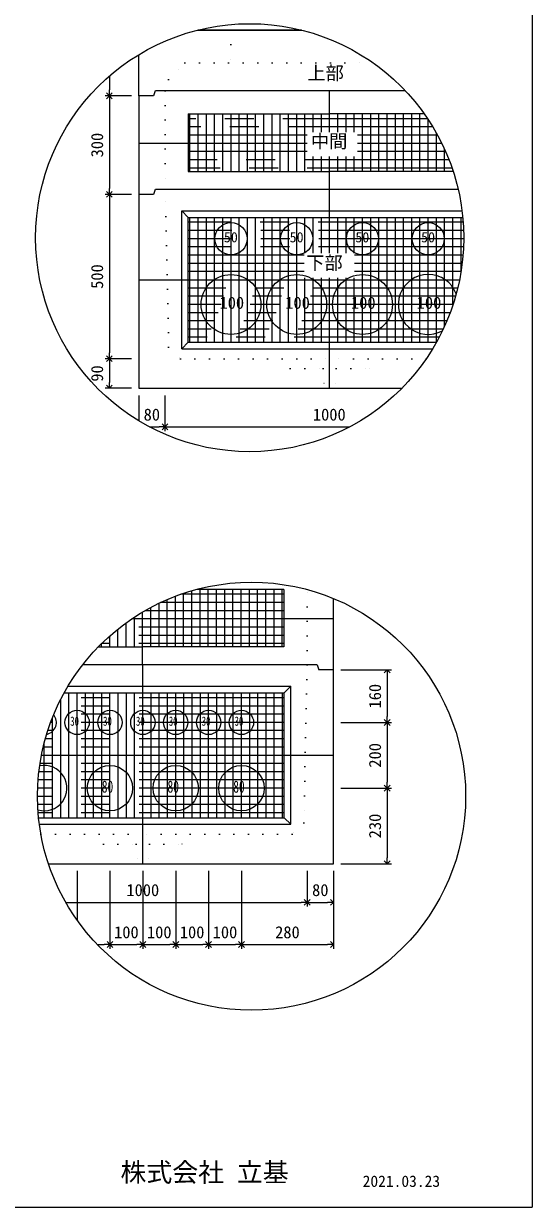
# Model space of a CAD drawing. Units: millimetres, scale not verified. Extents: x -4890 to 18490, y -2309 to 2309.
# Drawn here: x -2944 to -1830, y -1966 to 628 of the extents above; entities that cross this region are included whole.
import ezdxf
from ezdxf.enums import TextEntityAlignment as Align

# ---------------------------------------------------------------- set-up
doc = ezdxf.new("R2010")
doc.units = ezdxf.units.MM
doc.header["$LTSCALE"] = 10
for name, pattern in [('DASHED1', [1.8, 1.2, -0.6]), ('USER2', [50.8, 31.75, -6.35, 6.35, -6.35]), ('USER5', [3.185, 0.01, -3.175])]:
    doc.linetypes.add(name, pattern=pattern)
for name, color, linetype, lineweight in [('0-2_waku', 7, 'Continuous', 18), ('0-3_gaikei', 7, 'Continuous', 18), ('0-4_kakure', 7, 'DASHED1', 5), ('0-5_sunpou', 7, 'Continuous', 5), ('0-8_hole', 7, 'Continuous', 18), ('0-9_uchigawa', 6, 'Continuous', 18), ('0-E_文字１', 7, 'Continuous', 18), ('0-F_コア部分\u3000寸法補助線3', 150, 'USER2', 18), ('1-0_コア部分\u3000寸法補助線2', 150, 'USER2', 18), ('1-1_コア部分\u3000中心補助線', 1, 'Continuous', 18), ('1-2_コア部分\u3000寸法補助線', 7, 'USER2', 5), ('1-3_uchigawa2', 6, 'USER2', 18)]:
    doc.layers.add(name, color=color, linetype=linetype, lineweight=lineweight)
doc.styles.add('ＭＳ ゴシック', font='')
doc.styles.get('ＭＳ ゴシック').set_extended_font_data('MS Gothic')

# ---------------------------------------------------------------- blocks, each defined once
blk = doc.blocks.new('_Open90')
at = {"layer": '0-5_sunpou'}
blk.add_line((0, 0), (-1, 0), dxfattribs=at)
blk.add_lwpolyline([(-0.5, 0.5), (0, 0), (-0.5, -0.5)], dxfattribs=at)

msp = doc.modelspace()

# ---------------------------------------------------------------- linework, layer by layer
at = {"layer": '0-2_waku'}
for p in [(-1829.68, 2309.19), (-4889.68, -1965.81), (-4889.68, -1965.81), (-4889.68, -1965.81), (-4889.68, -1965.81)]:
    msp.add_line(p, (-1829.68, -1965.81), dxfattribs=at)
at = {"layer": '0-3_gaikei'}
for p, q in [((-2562.43, 613.55), (-2508.38, 613.55)), ((-2562.43, 613.55), (-2508.38, 613.55)), ((-2562.43, 613.55), (-2508.38, 613.55)), ((-2335.33, 613.55), (-2562.43, 613.55)), ((-2562.38, 613.55), (-2335.33, 613.55)), ((-2562.38, 613.55), (-2335.33, 613.55)), ((-2691.98, 469.55), (-2691.98, 559.56)), ((-2691.98, 469.55), (-2691.98, -171.25)), ((-2659.58, 469.55), (-2691.98, 469.55)), ((-2659.58, 469.55), (-2691.98, 469.55)), ((-2655.98, 480.35), (-2659.58, 469.55)), ((-2273.77, 480.35), (-2655.37, 480.35)), ((-2107.79, 480.35), (-2274.38, 480.35)), ((-2655.98, 264.35), (-2659.58, 253.55)), ((-2273.77, 264.35), (-2655.37, 264.35)), ((-1992.08, 264.35), (-2274.38, 264.35)), ((-2659.58, 253.55), (-2691.98, 253.55)), ((-2659.58, 253.55), (-2691.98, 253.55)), ((-2691.98, -171.25), (-2115.68, -171.25)), ((-2691.98, -171.25), (-2115.68, -171.25)), ((-2691.98, -171.25), (-2115.68, -171.25)), ((-2265.28, -989.84), (-2265.28, -631.88)), ((-2301.28, -777.44), (-2297.68, -788.24)), ((-2265.28, -788.24), (-2297.68, -788.24))]:
    msp.add_line(p, q, dxfattribs=at)
for points in [[(-2301.28, -777.44), (-2682.88, -777.44), (-2814.95, -777.44)], [(-2889.59, -1213.04), (-2265.28, -1213.04), (-2265.28, -788.24)], [(-2880.45, -1213.04), (-2265.28, -1213.04), (-2265.28, -788.24)]]:
    msp.add_lwpolyline(points, dxfattribs=at)
at = {"layer": '0-4_kakure', "linetype": 'USER5', "lineweight": 18}
for p, q in [((-2490.38, 613.55), (-2490.38, 625.67)), ((-2490.38, 613.55), (-2490.38, 541.55)), ((-2626.57, 505.55), (-2590.57, 541.55)), ((-2590.57, 541.55), (-2178.29, 541.55)), ((-2626.57, 505.55), (-2633.77, 480.35)), ((-2633.77, 480.35), (-2633.77, 264.35)), ((-2626.34, -81.25), (-2633.77, 264.35)), ((-2626.34, -81.25), (-2600.59, -106.45)), ((-2600.59, -106.45), (-2273.77, -106.45)), ((-2360.17, -128.05), (-2381.77, -106.45)), ((-2360.17, -128.05), (-2288.17, -128.05)), ((-2288.17, -128.05), (-2285.29, -171.25)), ((-2062.13, -106.45), (-2273.77, -106.45)), ((-2259.37, -128.05), (-2262.25, -171.25)), ((-2259.37, -128.05), (-2187.37, -128.05)), ((-2187.37, -128.05), (-2165.77, -106.45)), ((-2322.88, -777.44), (-2322.88, -612.3)), ((-2322.88, -777.44), (-2330.31, -1123.04)), ((-2330.31, -1123.04), (-2356.06, -1148.24)), ((-2906.12, -1148.24), (-2682.88, -1148.24)), ((-2769.28, -1169.84), (-2790.88, -1148.24)), ((-2356.06, -1148.24), (-2682.88, -1148.24)), ((-2596.48, -1169.84), (-2574.88, -1148.24)), ((-2769.28, -1169.84), (-2697.28, -1169.84)), ((-2697.28, -1169.84), (-2694.4, -1213.04)), ((-2668.48, -1169.84), (-2671.36, -1213.04)), ((-2668.48, -1169.84), (-2596.48, -1169.84))]:
    msp.add_line(p, q, dxfattribs=at)
at = {"layer": '0-5_sunpou', "color": 150, "lineweight": 18}
for p, q in [((-2756.29, 512.67), (-2756.29, 482.51)), ((-2707.82, 469.55), (-2765.65, 469.55)), ((-2723.66, 469.55), (-2765.65, 469.55)), ((-2756.29, 456.59), (-2756.29, 266.51)), ((-2707.82, 253.55), (-2765.65, 253.55)), ((-2707.82, 253.55), (-2765.65, 253.55)), ((-2756.29, 240.59), (-2756.29, -93.49)), ((-2707.82, -106.45), (-2765.65, -106.45)), ((-2723.66, -106.45), (-2765.65, -106.45)), ((-2756.29, -119.41), (-2756.29, -158.29)), ((-2707.82, -171.25), (-2765.65, -171.25)), ((-2691.98, -187.09), (-2691.98, -242.3)), ((-2634.38, -187.09), (-2634.38, -265.15)), ((-2634.38, -187.09), (-2634.38, -265.15)), ((-2668.2, -255.79), (-2647.34, -255.79)), ((-2621.42, -255.79), (-2229.56, -255.79)), ((-2249.44, -788.24), (-2138.13, -788.24)), ((-2147.49, -801.2), (-2147.49, -890.48)), ((-2249.44, -903.44), (-2138.13, -903.44)), ((-2249.44, -903.44), (-2138.13, -903.44)), ((-2147.49, -916.4), (-2147.49, -1034.48)), ((-2249.44, -1047.44), (-2138.13, -1047.44)), ((-2249.44, -1047.44), (-2138.13, -1047.44)), ((-2147.49, -1060.4), (-2147.49, -1200.08)), ((-2249.44, -1213.04), (-2138.13, -1213.04)), ((-2826.88, -1228.88), (-2826.88, -1336.68)), ((-2754.88, -1228.88), (-2754.88, -1399.33)), ((-2754.88, -1228.88), (-2754.88, -1399.33)), ((-2682.88, -1228.88), (-2682.88, -1399.33)), ((-2682.88, -1228.88), (-2682.88, -1399.33)), ((-2610.88, -1228.88), (-2610.88, -1399.33)), ((-2610.88, -1228.88), (-2610.88, -1399.33)), ((-2538.88, -1228.88), (-2538.88, -1399.33)), ((-2538.88, -1228.88), (-2538.88, -1399.33)), ((-2466.88, -1228.88), (-2466.88, -1399.33)), ((-2466.88, -1228.88), (-2466.88, -1399.33)), ((-2322.88, -1228.88), (-2322.88, -1306.94)), ((-2322.88, -1228.88), (-2322.88, -1306.94)), ((-2265.28, -1228.88), (-2265.28, -1306.94)), ((-2265.28, -1228.88), (-2265.28, -1399.33)), ((-2851.85, -1297.58), (-2335.84, -1297.58)), ((-2309.92, -1297.58), (-2278.24, -1297.58)), ((-2782.74, -1389.97), (-2767.84, -1389.97)), ((-2741.92, -1389.97), (-2695.84, -1389.97)), ((-2669.92, -1389.97), (-2623.84, -1389.97)), ((-2597.92, -1389.97), (-2551.84, -1389.97)), ((-2525.92, -1389.97), (-2479.84, -1389.97)), ((-2453.92, -1389.97), (-2278.24, -1389.97))]:
    msp.add_line(p, q, dxfattribs=at)
for centre in [(-2448.88, 158.63), (-2444.67, -1065.08)]:
    msp.add_circle(centre, 468.88, dxfattribs=at)
at = {"layer": '0-8_hole'}
for centre, radius in [((-2489.77, 156.35), 35.28), ((-2345.77, 156.35), 35.28), ((-2201.77, 156.35), 35.28), ((-2057.77, 156.35), 35.28), ((-2489.77, 12.35), 65.52), ((-2345.77, 12.35), 65.52), ((-2201.77, 12.35), 65.52), ((-2826.88, -903.44), 26.64), ((-2754.88, -903.44), 26.64), ((-2682.88, -903.44), 26.64), ((-2610.88, -903.44), 26.64), ((-2538.88, -903.44), 26.64), ((-2466.88, -903.44), 26.64), ((-2754.88, -1047.44), 49.68), ((-2610.88, -1047.44), 49.68), ((-2466.88, -1047.44), 49.68)]:
    msp.add_circle(centre, radius, dxfattribs=at)
for centre, radius, start, end in [((-2057.77, 12.35), 65.52, 20.66629, 298.32089), ((-2898.88, -903.44), 26.64, 281.59033, 39.2294), ((-2898.88, -1047.44), 49.68, 253.99064, 101.55918)]:
    msp.add_arc(centre, radius, start, end, dxfattribs=at)
at = {"layer": '0-9_uchigawa'}
for p, q in [((-2597.77, 217.55), (-2583.37, 203.15)), ((-2597.77, -84.85), (-2597.77, 217.55)), ((-2583.37, 203.15), (-2273.77, 203.15)), ((-2583.37, -70.45), (-2583.37, 203.15)), ((-2273.77, 203.15), (-1982.12, 203.15)), ((-2597.77, -84.85), (-2583.37, -70.45)), ((-2583.37, -70.45), (-2039.77, -70.45)), ((-2597.77, -84.85), (-2048.18, -84.85)), ((-2358.88, -1126.64), (-2358.88, -824.24)), ((-2373.28, -1112.24), (-2373.28, -838.64)), ((-2911.17, -1112.24), (-2373.28, -1112.24)), ((-2358.88, -1126.64), (-2373.28, -1112.24)), ((-2909.49, -1126.64), (-2358.88, -1126.64))]:
    msp.add_line(p, q, dxfattribs=at)
for points in [[(-2597.77, 217.55), (-2273.77, 217.55), (-1983.72, 217.55)], [(-2855.24, -838.64), (-2682.88, -838.64), (-2373.28, -838.64), (-2358.88, -824.24)], [(-2846.96, -824.24), (-2682.88, -824.24), (-2358.88, -824.24)]]:
    msp.add_lwpolyline(points, dxfattribs=at)
at = {"layer": '0-F_コア部分\u3000寸法補助線3'}
for p, q in [((-2579.77, 303.95), (-2579.77, 429.95)), ((-2543.77, 303.95), (-2543.77, 429.95)), ((-2507.77, 303.95), (-2507.77, 429.95)), ((-2471.77, 303.95), (-2471.77, 429.95)), ((-2435.77, 303.95), (-2435.77, 429.95)), ((-2399.77, 303.95), (-2399.77, 429.95)), ((-2363.77, 303.95), (-2363.77, 429.95)), ((-2327.77, 303.95), (-2327.77, 429.95)), ((-2291.77, 390.18), (-2291.77, 429.95)), ((-2255.77, 390.18), (-2255.77, 429.95)), ((-2219.77, 390.18), (-2219.77, 429.95)), ((-2183.77, 303.95), (-2183.77, 429.95)), ((-2147.77, 303.95), (-2147.77, 429.95)), ((-2111.77, 303.95), (-2111.77, 429.95)), ((-2075.77, 303.95), (-2075.77, 429.95)), ((-2322.77, 383.15), (-2583.37, 383.15)), ((-2037.25, 383.15), (-2212.61, 383.15)), ((-2039.77, 303.95), (-2039.77, 387.71)), ((-2322.77, 347.15), (-2583.37, 347.15)), ((-2019.57, 347.15), (-2212.61, 347.15)), ((-2291.77, 303.95), (-2291.77, 336.28)), ((-2255.77, 303.95), (-2255.77, 336.28)), ((-2219.77, 303.95), (-2219.77, 336.28)), ((-2003.77, 303.95), (-2003.77, 306.02)), ((-1981.22, 192.35), (-2583.37, 192.35)), ((-2579.77, -70.45), (-2579.77, 203.15)), ((-2543.77, -70.45), (-2543.77, 203.15)), ((-2507.77, -70.45), (-2507.77, 203.15)), ((-2471.77, -70.45), (-2471.77, 203.15)), ((-2435.77, -70.45), (-2435.77, 203.15)), ((-2399.77, -70.45), (-2399.77, 203.15)), ((-2363.77, -70.45), (-2363.77, 203.15)), ((-2327.77, 124.38), (-2327.77, 203.15)), ((-2291.77, 124.38), (-2291.77, 203.15)), ((-2255.77, 124.38), (-2255.77, 203.15)), ((-2219.77, 124.38), (-2219.77, 203.15)), ((-2183.77, -70.45), (-2183.77, 203.15)), ((-2147.77, -70.45), (-2147.77, 203.15)), ((-2111.77, -70.45), (-2111.77, 203.15)), ((-2075.77, -70.45), (-2075.77, 203.15)), ((-2039.77, -70.45), (-2039.77, 203.15)), ((-2003.77, 11.25), (-2003.77, 203.15)), ((-1980.01, 156.35), (-2583.37, 156.35)), ((-2329.39, 120.35), (-2583.37, 120.35)), ((-1981.57, 120.35), (-2219.23, 120.35)), ((-2329.39, 84.35), (-2583.37, 84.35)), ((-1985.92, 84.35), (-2219.23, 84.35)), ((-2327.77, -70.45), (-2327.77, 70.48)), ((-2291.77, -70.45), (-2291.77, 70.48)), ((-2255.77, -70.45), (-2255.77, 70.48)), ((-2219.77, -70.45), (-2219.77, 70.48)), ((-1993.16, 48.35), (-2583.37, 48.35)), ((-2003.4, 12.35), (-2583.37, 12.35)), ((-2016.88, -23.65), (-2583.37, -23.65)), ((-2033.91, -59.65), (-2583.37, -59.65)), ((-2593.49, -737.84), (-2593.49, -620.45)), ((-2557.49, -737.84), (-2557.49, -611.84)), ((-2521.49, -737.84), (-2521.49, -611.84)), ((-2485.49, -737.84), (-2485.49, -611.84)), ((-2449.49, -737.84), (-2449.49, -611.84)), ((-2413.49, -737.84), (-2413.49, -611.84)), ((-2377.49, -737.84), (-2377.49, -611.84)), ((-2629.49, -737.84), (-2629.49, -634.17)), ((-2701.49, -737.84), (-2701.49, -672.8)), ((-2373.89, -658.64), (-2678.44, -658.64)), ((-2665.49, -737.84), (-2665.49, -651.46)), ((-2737.49, -737.84), (-2737.49, -698.89)), ((-2373.89, -694.64), (-2732.1, -694.64)), ((-2773.49, -737.84), (-2773.49, -730.84)), ((-2373.28, -849.44), (-2861.01, -849.44)), ((-2844.88, -1112.24), (-2844.88, -838.64)), ((-2808.88, -1112.24), (-2808.88, -838.64)), ((-2772.88, -1112.24), (-2772.88, -838.64)), ((-2736.88, -1112.24), (-2736.88, -838.64)), ((-2700.88, -1112.24), (-2700.88, -838.64)), ((-2664.88, -1112.24), (-2664.88, -838.64)), ((-2628.88, -1112.24), (-2628.88, -838.64)), ((-2592.88, -1112.24), (-2592.88, -838.64)), ((-2556.88, -1112.24), (-2556.88, -838.64)), ((-2520.88, -1112.24), (-2520.88, -838.64)), ((-2484.88, -1112.24), (-2484.88, -838.64)), ((-2448.88, -1112.24), (-2448.88, -838.64)), ((-2412.88, -1112.24), (-2412.88, -838.64)), ((-2376.88, -1112.24), (-2376.88, -838.64)), ((-2880.88, -1112.24), (-2880.88, -893.13)), ((-2373.28, -885.44), (-2877.77, -885.44)), ((-2373.28, -921.44), (-2891, -921.44)), ((-2373.28, -957.44), (-2901.02, -957.44)), ((-2373.28, -993.44), (-2908.04, -993.44)), ((-2373.28, -1029.44), (-2912.19, -1029.44)), ((-2373.28, -1065.44), (-2913.55, -1065.44)), ((-2373.28, -1101.44), (-2912.14, -1101.44))]:
    msp.add_line(p, q, dxfattribs=at)
at = {"layer": '1-0_コア部分\u3000寸法補助線2'}
for p, q in [((-2561.77, 303.95), (-2561.77, 429.95)), ((-2525.77, 303.95), (-2525.77, 429.95)), ((-2489.77, 303.95), (-2489.77, 429.95)), ((-2453.77, 303.95), (-2453.77, 429.95)), ((-2381.77, 303.95), (-2381.77, 429.95)), ((-2309.77, 390.18), (-2309.77, 429.95)), ((-2237.77, 390.18), (-2237.77, 429.95)), ((-2165.77, 303.95), (-2165.77, 429.95)), ((-2093.77, 303.95), (-2093.77, 429.95)), ((-2047.59, 401.15), (-2583.37, 401.15)), ((-2021.77, 303.95), (-2021.77, 352.08)), ((-2012.11, 329.15), (-2583.37, 329.15)), ((-2309.77, 303.95), (-2309.77, 336.28)), ((-2237.77, 303.95), (-2237.77, 336.28)), ((-2525.77, -70.45), (-2525.77, 203.15)), ((-2489.77, -70.45), (-2489.77, 203.15)), ((-2453.77, -70.45), (-2453.77, 203.15)), ((-2381.77, -70.45), (-2381.77, 203.15)), ((-2309.77, 124.38), (-2309.77, 203.15)), ((-2237.77, 124.38), (-2237.77, 203.15)), ((-2165.77, -70.45), (-2165.77, 203.15)), ((-2093.77, -70.45), (-2093.77, 203.15)), ((-2021.77, -34.82), (-2021.77, 203.15)), ((-1980.27, 174.35), (-2583.37, 174.35)), ((-2329.39, 102.35), (-2583.37, 102.35)), ((-1983.39, 102.35), (-2219.23, 102.35)), ((-2309.77, -70.45), (-2309.77, 70.48)), ((-2237.77, -70.45), (-2237.77, 70.48)), ((-1997.89, 30.35), (-2583.37, 30.35)), ((-2024.93, -41.65), (-2583.37, -41.65)), ((-2575.49, -737.84), (-2575.49, -614.83)), ((-2503.49, -737.84), (-2503.49, -611.84)), ((-2431.49, -737.84), (-2431.49, -611.84)), ((-2647.49, -737.84), (-2647.49, -642.34)), ((-2373.89, -640.64), (-2643.89, -640.64)), ((-2719.49, -737.84), (-2719.49, -685.19)), ((-2373.89, -712.64), (-2753.91, -712.64)), ((-2862.88, -1112.24), (-2862.88, -853.08)), ((-2790.88, -1112.24), (-2790.88, -838.64)), ((-2718.88, -1112.24), (-2718.88, -838.64)), ((-2646.88, -1112.24), (-2646.88, -838.64)), ((-2574.88, -1112.24), (-2574.88, -838.64)), ((-2502.88, -1112.24), (-2502.88, -838.64)), ((-2430.88, -1112.24), (-2430.88, -838.64)), ((-2373.28, -867.44), (-2869.86, -867.44)), ((-2898.88, -1112.24), (-2898.88, -948.72)), ((-2373.28, -939.44), (-2896.4, -939.44)), ((-2373.28, -1011.44), (-2910.47, -1011.44)), ((-2373.28, -1083.44), (-2913.19, -1083.44))]:
    msp.add_line(p, q, dxfattribs=at)
at = {"layer": '1-1_コア部分\u3000中心補助線'}
for p, q in [((-2273.77, 390.18), (-2273.77, 480.35)), ((-2322.77, 365.15), (-2691.98, 365.15)), ((-2027.93, 365.15), (-2212.61, 365.15)), ((-2273.77, 264.35), (-2273.77, 336.28)), ((-2273.77, 124.38), (-2273.77, 264.35)), ((-2691.37, 66.35), (-1989.17, 66.35)), ((-2273.77, -171.25), (-2273.77, 70.48)), ((-2683.49, -777.44), (-2683.49, -661.59)), ((-2266.51, -676.64), (-2707.26, -676.64)), ((-2682.88, -1213.04), (-2682.88, -777.44)), ((-2904.9, -975.44), (-2265.28, -975.44))]:
    msp.add_line(p, q, dxfattribs=at)
at = {"layer": '1-2_コア部分\u3000寸法補助線'}
for p, q in [((-2059.04, 419.15), (-2583.37, 419.15)), ((-2561.77, 303.95), (-2561.77, 429.95)), ((-2489.77, 303.95), (-2489.77, 429.95)), ((-2417.77, 303.95), (-2417.77, 429.95)), ((-2345.77, 303.95), (-2345.77, 429.95)), ((-2201.77, 303.95), (-2201.77, 429.95)), ((-2129.77, 303.95), (-2129.77, 429.95)), ((-2057.77, 303.95), (-2057.77, 417.24)), ((-2005.5, 311.15), (-2583.37, 311.15)), ((-2561.77, -70.45), (-2561.77, 203.15)), ((-2489.77, -70.45), (-2489.77, 203.15)), ((-2417.77, -70.45), (-2417.77, 203.15)), ((-2345.77, -70.45), (-2345.77, 203.15)), ((-2201.77, -70.45), (-2201.77, 203.15)), ((-2129.77, -70.45), (-2129.77, 203.15)), ((-2057.77, -70.45), (-2057.77, 203.15)), ((-1985.77, 85.32), (-1985.77, 203.15)), ((-1980.44, 138.35), (-2583.37, 138.35)), ((-2009.72, -5.65), (-2583.37, -5.65)), ((-2539.49, -737.84), (-2539.49, -611.84)), ((-2467.49, -737.84), (-2467.49, -611.84)), ((-2395.49, -737.84), (-2395.49, -611.84)), ((-2611.49, -737.84), (-2611.49, -626.89)), ((-2373.89, -622.64), (-2599.87, -622.64)), ((-2755.49, -737.84), (-2755.49, -714.04)), ((-2373.89, -730.64), (-2773.29, -730.64)), ((-2826.88, -1112.24), (-2826.88, -838.64)), ((-2754.88, -1112.24), (-2754.88, -838.64)), ((-2610.88, -1112.24), (-2610.88, -838.64)), ((-2538.88, -1112.24), (-2538.88, -838.64)), ((-2466.88, -1112.24), (-2466.88, -838.64)), ((-2394.88, -1112.24), (-2394.88, -838.64)), ((-2373.28, -903.44), (-2884.8, -903.44)), ((-2898.88, -1112.24), (-2898.88, -948.72)), ((-2373.28, -1047.44), (-2913.22, -1047.44))]:
    msp.add_line(p, q, dxfattribs=at)
at = {"layer": '1-3_uchigawa2'}
for p, q in [((-2583.37, 429.95), (-2273.77, 429.95)), ((-2583.37, 429.95), (-2583.37, 303.95)), ((-2066.48, 429.95), (-2273.77, 429.95)), ((-2583.37, 303.95), (-2273.77, 303.95)), ((-2003.09, 303.95), (-2273.77, 303.95)), ((-2373.89, -611.84), (-2564.72, -611.84)), ((-2373.89, -611.84), (-2373.89, -737.84)), ((-2780.46, -737.84), (-2683.49, -737.84)), ((-2373.89, -737.84), (-2683.49, -737.84))]:
    msp.add_line(p, q, dxfattribs=at)

# ---------------------------------------------------------------- block references
at = {"layer": '0-5_sunpou', "xscale": 12.96, "yscale": 12.96}
for p, rotation in [((-2756.29, 469.55), 270), ((-2756.29, 469.55), 90), ((-2756.29, 253.55), 270), ((-2756.29, 253.55), 90), ((-2756.29, -106.45), 270), ((-2756.29, -106.45), 90), ((-2756.29, -171.25), 270), ((-2634.38, -255.79), 180), ((-2147.49, -788.24), 90), ((-2147.49, -903.44), 270), ((-2147.49, -903.44), 90), ((-2147.49, -1047.44), 270), ((-2147.49, -1047.44), 90), ((-2147.49, -1213.04), 270), ((-2322.88, -1297.58), 180), ((-2754.88, -1389.97), 180), ((-2682.88, -1389.97), 180), ((-2610.88, -1389.97), 180), ((-2538.88, -1389.97), 180), ((-2466.88, -1389.97), 180)]:
    msp.add_blockref('_Open90', p, dxfattribs=dict(at, rotation=rotation))
for p in [(-2634.38, -255.79), (-2322.88, -1297.58), (-2265.28, -1297.58), (-2754.88, -1389.97), (-2682.88, -1389.97), (-2610.88, -1389.97), (-2538.88, -1389.97), (-2466.88, -1389.97), (-2265.28, -1389.97)]:
    msp.add_blockref('_Open90', p, dxfattribs=at)

# ---------------------------------------------------------------- texts
at = {"layer": '0-5_sunpou', "style": 'ＭＳ ゴシック'}
for s, p in [('300', (-2762.05, 334.55)), ('500', (-2762.05, 46.55)), ('90', (-2762.05, -156.85)), ('160', (-2153.25, -872.84)), ('200', (-2153.25, -1002.44)), ('230', (-2153.25, -1157.24))]:
    msp.add_text(s, height=26.39, rotation=90, dxfattribs=at).set_placement(p, align=Align.BOTTOM_LEFT)
for s, p in [('80', (-2681.18, -250.03)), ('1000', (-2310.38, -250.03)), ('1000', (-2718.88, -1291.82)), ('80', (-2312.08, -1291.82)), ('100', (-2745.88, -1384.21)), ('100', (-2673.88, -1384.21)), ('100', (-2601.88, -1384.21)), ('100', (-2529.88, -1384.21)), ('280', (-2393.08, -1384.21))]:
    msp.add_text(s, height=26.39, dxfattribs=at).set_placement(p, align=Align.BOTTOM_LEFT)
at = {"layer": '0-E_文字１', "style": 'ＭＳ ゴシック'}
for s, height, p in [('上部', 29.33, (-2322.57, 495.92)), ('中間', 29.33, (-2314.85, 346.45)), ('50', 22.43, (-2505.32, 141.71)), ('50', 22.43, (-2361.32, 141.71)), ('50', 22.43, (-2217.32, 141.71)), ('50', 22.43, (-2073.32, 141.71)), ('下部', 29.33, (-2325.08, 80.2)), ('100', 26.39, (-2514.93, -5.06)), ('100', 26.39, (-2370.93, -5.06)), ('100', 26.39, (-2226.93, -5.06)), ('100', 26.39, (-2082.93, -5.06)), ('株式会社 立基', 41.57, (-2731.91, -1922.32)), ('2021.03.23', 24.94, (-2201.4, -1928.54))]:
    msp.add_text(s, height=height, dxfattribs=at).set_placement(p, align=Align.BOTTOM_LEFT)
at = {"layer": '0-E_文字１', "style": 'ＭＳ ゴシック', "width": 0.7}
for s, height, p in [('30', 20.19, (-2842, -916.78)), ('30', 20.19, (-2770, -916.78)), ('30', 20.19, (-2698, -916.78)), ('30', 20.19, (-2626, -916.78)), ('30', 20.19, (-2554, -916.78)), ('30', 20.19, (-2482, -916.78)), ('80', 26.39, (-2772.93, -1065.21)), ('80', 26.39, (-2628.93, -1065.21)), ('80', 26.39, (-2484.93, -1065.21))]:
    msp.add_text(s, height=height, dxfattribs=at).set_placement(p, align=Align.BOTTOM_LEFT)

doc.saveas('drawing.dxf')
